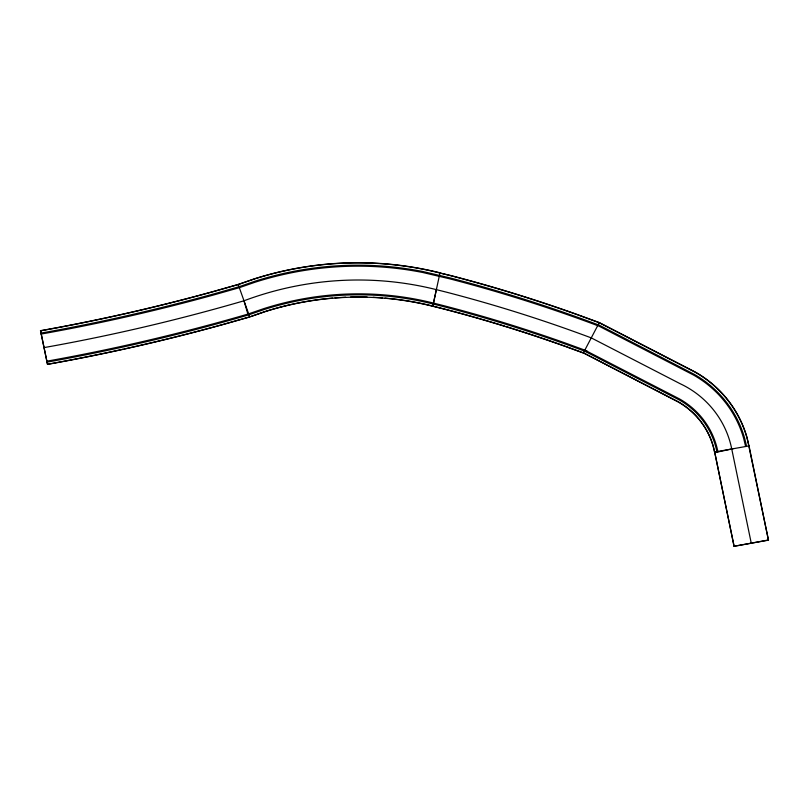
<?xml version="1.0" encoding="UTF-8"?>
<svg xmlns="http://www.w3.org/2000/svg" width="809" height="809" viewBox="0 0 809 809"><rect width="100%" height="100%" fill="white"/><g stroke="black" fill="none" stroke-linecap="round" stroke-linejoin="round"><path stroke-width="1.21" d="M751.268 543.213L731.74 448.985A92.206 90.507 17 0 0 680.227 383.749L591.278 337.889A1071.905 777.176 23.1 0 0 446.801 292.261L436.364 289.642L433.462 303.082A308.947 302.809 -33.1 0 0 263.774 308.633L247.857 314.104A1437.664 1057.242 -19 0 1 46.841 361.178L46.892 361.057M440.116 272.845A338.769 332.034 -33.1 0 0 254.046 278.933L238.17 284.434L214.425 291.179A1418.855 1043.408 -19 0 1 40.531 330.669L47.519 364.394A1439.868 1058.87 -19 0 0 223.901 324.328L249.728 316.997L264.806 311.768A305.822 299.745 -33.1 0 1 432.785 306.277L439.954 273.007L450.694 275.505A1086.618 787.845 23.1 0 1 576.463 314.205L599.317 322.558L695.265 372.019A109.903 107.87 17 0 1 747.041 437.568L768.459 540.159L734.076 546.277L714.63 451.867A74.691 73.316 17 0 0 678.094 401.668L583.37 352.845L566.613 346.727M439.378 276.081L439.58 275.141M583.37 352.845L678.013 401.871A74.62 73.245 17 0 1 713.174 446.376L714.691 452.646L733.207 448.671M746.555 445.708L745.514 446.032L743.714 438.559A106.485 104.513 17 0 0 693.546 375.052L597.77 325.511M746.485 445.82L744.674 438.306A107.486 105.504 17 0 0 694.031 374.213L598.215 324.652M599.317 322.558L583.299 353.037L565.38 346.495A1056.776 766.204 23.1 0 0 443.069 308.856L432.785 306.277M586.485 351.612L586.798 350.702M41.006 332.934L40.925 333.106A1420.867 1044.894 -19 0 0 215.063 293.566L238.958 286.77L254.774 281.289A336.261 329.576 -33.1 0 1 422.945 271.541L450.026 277.902A1084.454 786.267 23.1 0 1 596.142 324.045L598.175 324.783M41.188 333.935L41.128 334.066A1421.443 1045.319 -19 0 0 215.325 294.506L239.292 287.701L255.078 282.22A335.341 328.666 -33.1 0 1 422.783 272.502L449.814 278.852A1083.625 785.67 23.1 0 1 595.818 324.955L597.72 325.653M47.124 361.957L47.033 362.139A1438.22 1057.656 -19 0 0 248.141 315.045L264.078 309.564A308.017 301.899 -33.1 0 1 433.26 304.032L433.614 304.113M47.519 364.394L40.531 330.669M749.013 445.749L768.459 540.159M734.076 546.277L714.883 453.091M736.392 545.863L734.168 546.095M737.373 545.691L768.55 539.967M714.691 452.646L714.63 451.867M717.047 452.039L716.855 451.634A77.027 75.611 17 0 0 679.176 399.868L584.371 350.995L566.118 344.331A1058.809 767.68 23.1 0 0 443.565 306.621L433.26 304.032M718.018 451.837L717.836 451.462A78.028 76.592 17 0 0 679.671 399.019L584.826 350.135L566.431 343.421A1059.669 768.307 23.1 0 0 443.777 305.681L433.462 303.082M250.881 316.44L264.806 311.607A306.126 300.038 -33.1 0 1 332.63 298.066M249.738 316.835L223.911 324.176A1439.221 1058.394 -19 0 1 124.576 348.871M714.549 452.049L748.932 445.931A109.812 107.789 17 0 0 695.184 372.221L599.247 322.751L576.352 314.377A1087.033 788.148 23.1 0 0 450.532 275.667L439.954 273.007A338.465 331.73 -33.1 0 0 254.046 279.095L238.18 284.596L214.425 291.341A1419.492 1043.883 -19 0 1 40.45 330.851M43.979 347.617A1429.685 1051.376 -19 0 0 243.954 300.796L247.857 314.003M249.718 316.845L238.17 284.434M243.954 300.796A322.144 315.732 -33.1 0 1 436.364 289.642M504.654 326.108A1056.362 765.901 23.1 0 0 443.231 308.694L432.946 306.115A306.126 300.038 -33.1 0 0 384.983 298.076M505.858 326.472A1056.362 765.901 23.1 0 1 565.491 346.313M335.007 297.874A306.126 300.038 -33.1 0 1 345.726 297.227M350.489 297.065A306.126 300.038 -33.1 0 1 367.165 297.065M373.111 297.287A306.126 300.038 -33.1 0 1 382.606 297.884M123.373 349.134A1439.221 1058.394 -19 0 1 47.6 364.222"/></g></svg>
